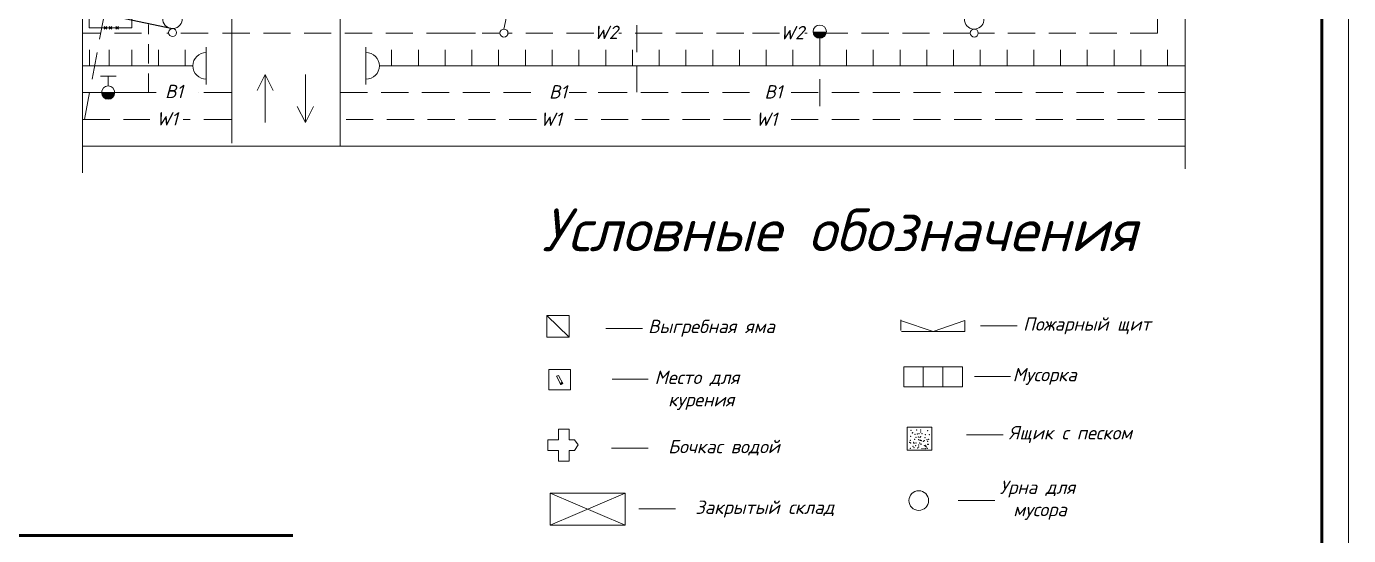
# Model space of a CAD drawing. Header units: millimetres. Extents: x 27137 to 30937, y -4667 to -569.
# Drawn here: x 29971.2 to 30218.2, y -2001.8 to -1906.6 of the extents above; entities that cross this region are included whole.
import ezdxf

# ---------------------------------------------------------------- set-up
doc = ezdxf.new("R2010")
doc.units = ezdxf.units.MM
doc.header["$LTSCALE"] = 0.4
doc.linetypes.add('штриховаяX2', pattern=[38.1, 25.4, -12.7])
doc.styles.add('Isocpeur', font='isocpeui.ttf', dxfattribs={"height": 2.5})
doc.styles.get("Standard").update_dxf_attribs({"font": 'isocpeui.ttf', "height": 2.5})

msp = doc.modelspace()

# ---------------------------------------------------------------- hatches: boundary and pattern name
at = {"linetype": 'штриховаяX2', "lineweight": 15, "ltscale": 0.5}
msp.add_hatch(color=256, dxfattribs=at).paths.add_polyline_path([(30118.1875, -1907.5837), (30119.4247, -1907.5837), (30120.6618, -1907.5837, -1)])
at = {"lineweight": 15}
msp.add_hatch(color=256, dxfattribs=at).paths.add_polyline_path([(29985.2305, -1918.9809), (29986.4676, -1918.9809), (29987.7048, -1918.9809, -1)])

# ---------------------------------------------------------------- linework, layer by layer
for p, q in [((30029.8064, -1928.8495), (30029.8064, -1823.8495)), ((30187.7384, -1849.2573), (30187.7368, -1928.9809)), ((29981.677, -1860.5533), (29981.677, -1928.9809)), ((29982.8865, -1898.8597), (29982.8865, -1906.8597)), ((29990.8865, -1906.8597), (29990.8865, -1898.8597)), ((30009.5888, -1898.4093), (30009.5888, -1928.4093)), ((29982.8865, -1906.8597), (29990.8865, -1906.8597)), ((29986.8865, -1906.8597), (29985.6565, -1906.8597)), ((29986.2362, -1906.6097), (29985.7362, -1907.1097)), ((29985.7362, -1906.6097), (29986.2362, -1907.1097)), ((29987.1365, -1906.6097), (29986.6365, -1907.1097)), ((29986.6365, -1906.6097), (29987.1365, -1907.1097)), ((29988.3643, -1906.6097), (29987.8643, -1907.1097)), ((29987.8643, -1906.6097), (29988.3643, -1907.1097)), ((29982.995, -1913.9809), (29982.995, -1910.9809)), ((29982.995, -1913.9809), (29982.995, -1910.9809)), ((29986.677, -1913.9809), (29986.677, -1910.9809)), ((29986.677, -1913.9809), (29986.677, -1910.9809)), ((29990.8548, -1913.9809), (29990.8548, -1910.9809)), ((29990.8548, -1913.9809), (29990.8548, -1910.9809)), ((29995.8548, -1913.9809), (29995.8548, -1910.9809)), ((29995.8548, -1913.9809), (29995.8548, -1910.9809)), ((29995.8548, -1913.9809), (29995.8548, -1910.9809)), ((29995.8548, -1913.9809), (29995.8548, -1910.9809)), ((30000.8548, -1913.9809), (30000.8548, -1910.9809)), ((30000.8548, -1913.9809), (30000.8548, -1910.9809)), ((30000.8548, -1913.9809), (30000.8548, -1910.9809)), ((30004.7911, -1911.4809), (30004.7911, -1910.4809)), ((30004.7911, -1911.4809), (30004.7911, -1910.4809)), ((30004.7911, -1911.4809), (30004.7911, -1916.4809)), ((30004.7911, -1911.4809), (30004.7911, -1916.4809)), ((30034.6341, -1911.4809), (30034.6341, -1910.4809)), ((30034.6341, -1911.4809), (30034.6341, -1910.4809)), ((30034.6341, -1913.9809), (30034.6341, -1911.4809)), ((30034.6341, -1911.4809), (30034.6341, -1911.4809)), ((30034.6341, -1911.4809), (30034.6341, -1916.4809)), ((30034.6341, -1913.9809), (30034.6341, -1911.4809)), ((30034.6341, -1911.4809), (30034.6341, -1911.4809)), ((30034.6341, -1911.4809), (30034.6341, -1916.4809)), ((30039.4247, -1910.9809), (30039.4247, -1913.9809)), ((30044.4247, -1913.9809), (30044.4247, -1910.9809)), ((30044.4247, -1913.9809), (30044.4247, -1910.9809)), ((30049.4247, -1913.9809), (30049.4247, -1910.9809)), ((30054.4247, -1913.9809), (30054.4247, -1910.9809)), ((30059.4247, -1913.9809), (30059.4247, -1910.9809)), ((30064.4247, -1913.9809), (30064.4247, -1910.9809)), ((30069.4247, -1913.9809), (30069.4247, -1910.9809)), ((30074.4247, -1913.9809), (30074.4247, -1910.9809)), ((30079.4247, -1913.9809), (30079.4247, -1910.9809)), ((30079.4247, -1913.9809), (30079.4247, -1910.9809)), ((30079.4247, -1913.9809), (30079.4247, -1910.9809)), ((30084.4247, -1913.9809), (30084.4247, -1910.9809)), ((30084.4247, -1913.9809), (30084.4247, -1910.9809)), ((30089.4247, -1913.9809), (30089.4247, -1910.9809)), ((30094.4247, -1913.9809), (30094.4247, -1910.9809)), ((30099.4247, -1913.9809), (30099.4247, -1910.9809)), ((30104.4247, -1913.9809), (30104.4247, -1910.9809)), ((30109.4247, -1913.9809), (30109.4247, -1910.9809)), ((30109.4247, -1913.9809), (30109.4247, -1910.9809)), ((30114.4247, -1913.9809), (30114.4247, -1910.9809)), ((30114.4247, -1913.9809), (30114.4247, -1910.9809)), ((30119.4247, -1913.9809), (30119.4247, -1910.9809)), ((30124.4247, -1913.9809), (30124.4247, -1910.9809)), ((30124.4247, -1913.9809), (30124.4247, -1910.9809)), ((30124.4247, -1913.9809), (30124.4247, -1910.9809)), ((30129.4247, -1913.9809), (30129.4247, -1910.9809)), ((30129.4247, -1913.9809), (30129.4247, -1910.9809)), ((30134.4247, -1913.9809), (30134.4247, -1910.9809)), ((30139.4247, -1913.9809), (30139.4247, -1910.9809)), ((30139.4247, -1913.9809), (30139.4247, -1910.9809)), ((30139.4247, -1913.9809), (30139.4247, -1910.9809)), ((30144.4247, -1913.9809), (30144.4247, -1910.9809)), ((30144.4247, -1913.9809), (30144.4247, -1910.9809)), ((30144.4247, -1913.9809), (30144.4247, -1910.9809)), ((30149.4247, -1913.9809), (30149.4247, -1910.9809)), ((30149.4247, -1913.9809), (30149.4247, -1910.9809)), ((30149.4247, -1913.9809), (30149.4247, -1910.9809)), ((30149.4247, -1913.9809), (30149.4247, -1910.9809)), ((30149.4247, -1913.9809), (30149.4247, -1910.9809)), ((30154.4247, -1913.9809), (30154.4247, -1910.9809)), ((30154.4247, -1913.9809), (30154.4247, -1910.9809)), ((30154.4247, -1913.9809), (30154.4247, -1910.9809)), ((30159.4247, -1913.9809), (30159.4247, -1910.9809)), ((30159.4247, -1913.9809), (30159.4247, -1910.9809)), ((30159.4247, -1913.9809), (30159.4247, -1910.9809)), ((30159.4247, -1913.9809), (30159.4247, -1910.9809)), ((30164.4247, -1913.9809), (30164.4247, -1910.9809)), ((30164.4247, -1913.9809), (30164.4247, -1910.9809)), ((30164.4247, -1913.9809), (30164.4247, -1910.9809)), ((30164.4247, -1913.9809), (30164.4247, -1910.9809)), ((30164.4247, -1913.9809), (30164.4247, -1910.9809)), ((30169.4247, -1913.9809), (30169.4247, -1910.9809)), ((30169.4247, -1913.9809), (30169.4247, -1910.9809)), ((30169.4247, -1913.9809), (30169.4247, -1910.9809)), ((30169.4247, -1913.9809), (30169.4247, -1910.9809)), ((30174.4247, -1913.9809), (30174.4247, -1910.9809)), ((30174.4247, -1913.9809), (30174.4247, -1910.9809)), ((30174.4247, -1913.9809), (30174.4247, -1910.9809)), ((30174.4247, -1913.9809), (30174.4247, -1910.9809)), ((30174.4247, -1913.9809), (30174.4247, -1910.9809)), ((30179.4247, -1913.9809), (30179.4247, -1910.9809)), ((30179.4247, -1913.9809), (30179.4247, -1910.9809)), ((30179.4247, -1913.9809), (30179.4247, -1910.9809)), ((30179.4247, -1913.9809), (30179.4247, -1910.9809)), ((30184.4247, -1913.9809), (30184.4247, -1910.9809)), ((30184.4247, -1913.9809), (30184.4247, -1910.9809)), ((30002.2911, -1913.9809), (29981.677, -1913.9809)), ((30000.8548, -1913.9809), (30002.2911, -1913.9809)), ((30004.7911, -1913.9809), (30004.7911, -1912.7535)), ((30004.7911, -1913.9809), (30004.7911, -1914.7212)), ((30187.7371, -1913.9809), (30037.1341, -1913.9809)), ((29986.4732, -1915.912), (29985.0155, -1915.912)), ((29986.4732, -1917.7431), (29986.4732, -1915.912)), ((29987.931, -1915.912), (29986.4732, -1915.912)), ((30004.7911, -1917.4809), (30004.7911, -1916.4809)), ((30004.7911, -1917.4809), (30004.7911, -1916.4809)), ((30015.8042, -1915.6009), (30014.3042, -1918.6009)), ((30015.8042, -1915.6009), (30015.8042, -1924.5928)), ((30015.8042, -1915.6009), (30015.8042, -1920.6009)), ((30015.8042, -1915.6009), (30015.8042, -1918.6009)), ((30015.8042, -1915.6009), (30017.3042, -1918.6009)), ((30023.306, -1924.5928), (30023.306, -1915.6009)), ((30034.6341, -1917.4809), (30034.6341, -1916.4809)), ((30034.6341, -1917.4809), (30034.6341, -1916.4809)), ((29981.677, -1918.9809), (29995.4247, -1918.9809)), ((29995.4247, -1918.9809), (29995.4247, -1918.9809)), ((30003.4247, -1918.9809), (30003.4247, -1918.9809)), ((30009.5888, -1918.9809), (30009.5888, -1918.9809)), ((30023.306, -1924.5928), (30021.806, -1921.5928)), ((30023.306, -1924.5928), (30024.806, -1921.5928)), ((29981.677, -1928.9809), (30187.7368, -1928.9809)), ((29981.677, -1928.9809), (30009.4247, -1928.9809)), ((29981.677, -1928.9809), (30009.4247, -1928.9809)), ((29981.677, -1928.9809), (29981.677, -1933.9809)), ((30009.4247, -1928.9809), (30039.4247, -1928.9809)), ((30009.4247, -1928.9809), (30039.4247, -1928.9809)), ((30039.4247, -1928.9809), (30009.4247, -1928.9809)), ((30039.4247, -1928.9809), (30009.4247, -1928.9809)), ((30039.4247, -1928.9809), (30024.4247, -1928.9809)), ((30039.4247, -1928.9809), (30024.4247, -1928.9809)), ((30024.4247, -1928.9809), (30031.9247, -1928.9809)), ((30187.7368, -1928.9809), (30187.7368, -1933.2421)), ((30068.4357, -1960.6301), (30072.5975, -1964.6795)), ((30134.5867, -1963.4672), (30134.5867, -1961.4761)), ((30079.4308, -1963.053), (30086.2823, -1963.053)), ((30134.6952, -1961.6751), (30140.6179, -1963.6662)), ((30134.6952, -1963.6662), (30146.5405, -1963.6662)), ((30140.6179, -1963.6662), (30146.5405, -1961.5645)), ((30146.5405, -1963.6662), (30146.5405, -1961.5645)), ((30149.4857, -1962.5941), (30156.3372, -1962.5941)), ((30070.2368, -1971.9689), (30070.6121, -1971.8439)), ((30071.0375, -1973.5441), (30070.2368, -1971.9689)), ((30070.6121, -1971.8439), (30071.4128, -1973.344)), ((30071.3223, -1973.1745), (30070.9509, -1973.3737)), ((30071.4128, -1973.344), (30071.0375, -1973.5441)), ((30071.4128, -1973.344), (30071.4128, -1973.344)), ((30080.644, -1972.5743), (30087.3644, -1972.5743)), ((30148.3664, -1972.0718), (30155.0453, -1972.0718)), ((30070.6209, -1983.9042), (30070.6209, -1981.9042)), ((30070.6209, -1981.9042), (30072.6209, -1981.9042)), ((30072.6209, -1981.9042), (30072.6209, -1983.9042)), ((30146.8311, -1982.9348), (30153.6827, -1982.9348)), ((30070.6209, -1983.9042), (30068.6209, -1983.9042)), ((30068.6209, -1983.9042), (30068.6209, -1985.9042)), ((30068.6209, -1985.9042), (30070.6209, -1985.9042)), ((30070.6209, -1985.9042), (30070.6209, -1987.9042)), ((30072.6209, -1983.9042), (30073.6209, -1983.9042)), ((30072.6209, -1987.9042), (30072.6209, -1985.9042)), ((30072.6209, -1985.9042), (30073.6209, -1985.9042)), ((30073.6209, -1983.9042), (30074.2945, -1984.8331)), ((30073.6209, -1985.9042), (30074.2945, -1984.8331)), ((30080.5129, -1985.4756), (30087.3644, -1985.4756)), ((30070.6209, -1987.9042), (30072.6209, -1987.9042)), ((30069.0808, -1993.8558), (30069.0808, -1999.8558)), ((30083.0843, -1993.8558), (30069.0808, -1999.8558)), ((30069.0808, -1993.8558), (30083.0843, -1999.8558)), ((30083.0843, -1993.8558), (30069.0808, -1993.8558)), ((30083.0843, -1999.8558), (30083.0843, -1993.8558)), ((30145.3054, -1995.2237), (30152.1569, -1995.2237)), ((30085.5965, -1996.8251), (30092.448, -1996.8251)), ((30069.0808, -1999.8558), (30083.0843, -1999.8558)), ((30071.0814, -1999.8558), (30081.0837, -1999.8558))]:
    msp.add_line(p, q, dxfattribs=at)
at = {"lineweight": 15, "ltscale": 0.5}
for p, q in [((30060.4232, -1907.0985), (30063.2197, -1893.8947)), ((30034.6341, -1913.9809), (30034.6341, -1910.7699))]:
    msp.add_line(p, q, dxfattribs=at)
at = {"linetype": 'штриховаяX2', "lineweight": 15, "ltscale": 0.5}
for p, q in [((30085.228, -1898.7425), (30085.228, -1918.9274)), ((29982.0424, -1923.9809), (29985.6565, -1904.8597)), ((29993.9803, -1906.2725), (29993.9803, -1908.0592)), ((30182.5317, -1904.9135), (30182.5316, -1907.847)), ((29992.7184, -1907.847), (29981.677, -1907.847)), ((29997.7591, -1907.847), (29997.4378, -1907.847)), ((30005.1284, -1907.847), (29999.2449, -1907.847)), ((30051.0171, -1907.847), (30006.3609, -1907.847)), ((30055.1284, -1907.847), (30051.0171, -1907.847)), ((30059.6746, -1907.847), (30056.3609, -1907.847)), ((30077.1899, -1907.847), (30061.1717, -1907.847)), ((30105.2285, -1907.847), (30081.9092, -1907.847)), ((30111.9349, -1907.847), (30106.3956, -1907.847)), ((30147.559, -1907.847), (30116.6542, -1907.847)), ((30119.4247, -1908.8209), (30119.4247, -1923.9809)), ((30182.5316, -1907.847), (30149.0561, -1907.847)), ((29993.9803, -1909.9468), (29993.9803, -1913.52)), ((29993.9803, -1915.4076), (29993.9803, -1918.9809)), ((29993.9803, -1915.4076), (29993.9803, -1918.9809)), ((30009.4247, -1918.9809), (30003.4247, -1918.9809)), ((30065.4113, -1918.9809), (30029.8064, -1918.9809)), ((30106.3192, -1918.9809), (30072.5765, -1918.9809)), ((30083.0738, -1918.9809), (30073.0738, -1918.9809)), ((30187.737, -1918.9809), (30113.4844, -1918.9809)), ((29981.677, -1923.9809), (29994.2358, -1923.9809)), ((30009.4247, -1923.9809), (30000.4469, -1923.9809)), ((30009.5888, -1923.9809), (30004.4247, -1923.9809)), ((30066.479, -1923.9809), (30029.8064, -1923.9809)), ((30106.509, -1923.9809), (30073.6442, -1923.9809)), ((30187.7369, -1923.9809), (30113.6742, -1923.9809))]:
    msp.add_line(p, q, dxfattribs=at)
at = {"ltscale": 0.5}
msp.add_line((29988.3812, -1904.8597), (29998.502, -1907.0069), dxfattribs=at)
at = {"lineweight": 53, "ltscale": 0.5}
msp.add_line((29585.7713, -2001.7984), (30020.9713, -2001.7984), dxfattribs=at)
at = {"color": 7, "lineweight": 15}
msp.add_lwpolyline([(29377.2396, -2310.9131), (30218.2396, -2310.9131), (30218.2396, -1716.9131), (29377.2396, -1716.9131)], close=True, dxfattribs=at)
at = {"lineweight": 15, "const_width": 0.6}
msp.add_lwpolyline([(29397.2396, -2305.9131), (30213.2396, -2305.9131), (30213.2396, -1721.9131), (29397.2396, -1721.9131)], close=True, dxfattribs=at)
msp.add_lwpolyline([(29397.2396, -1721.9131), (30213.2396, -1721.9131), (30213.2396, -2305.9131), (29397.2396, -2305.9131)], dxfattribs=at)
at = {"lineweight": 15}
for points in [[(30068.4357, -1960.6301), (30072.5975, -1960.6301), (30072.5975, -1964.6795), (30068.4357, -1964.6795)], [(30068.8052, -1970.7757), (30072.8563, -1970.7757), (30072.8563, -1974.52), (30068.8052, -1974.52)], [(30135.1116, -1970.2707), (30138.7779, -1970.2707), (30138.7779, -1973.9601), (30135.1116, -1973.9601)], [(30138.7779, -1970.2707), (30142.4442, -1970.2707), (30142.4442, -1973.9601), (30138.7779, -1973.9601)], [(30142.4442, -1970.2707), (30146.1105, -1970.2707), (30146.1105, -1973.9601), (30142.4442, -1973.9601)], [(30135.7405, -1981.5447), (30140.401, -1981.5447), (30140.401, -1985.8616), (30135.7405, -1985.8616)]]:
    msp.add_lwpolyline(points, close=True, dxfattribs=at)
for centre, radius in [((29998.502, -1907.7555), 0.7486), ((30060.4232, -1907.847), 0.7486), ((30148.3076, -1907.847), 0.7486), ((29986.4676, -1918.9809), 1.2372), ((30137.9262, -1995.2477), 1.8346)]:
    msp.add_circle(centre, radius, dxfattribs=at)
at = {"lineweight": 15, "ltscale": 0.5}
msp.add_circle((30119.4247, -1907.5837), 1.2372, dxfattribs=at)
for centre in [(29998.4738, -1905.1804), (30148.2912, -1905.2716)]:
    msp.add_arc(centre, 1.8271, 135.74633, 35.748105, dxfattribs=at)
at = {"lineweight": 15}
for centre, start, end in [((30004.7911, -1913.9809), 90, 270), ((30034.6341, -1913.9809), 270, 90)]:
    msp.add_arc(centre, 2.5, start, end, dxfattribs=at)
for p in [(30070.9509, -1973.3737), (30070.9709, -1973.3866), (30070.9715, -1973.3939), (30070.9818, -1973.3776), (30070.9849, -1973.4103), (30070.9927, -1973.398), (30070.9927, -1973.4144), (30070.994, -1973.4333), (30070.9946, -1973.4151), (30070.9964, -1973.3697), (30070.9964, -1973.4254), (30070.9982, -1973.3768), (30071.0037, -1973.4478), (30071.0146, -1973.3623), (30071.0147, -1973.3943), (30071.0158, -1973.4502), (30071.017, -1973.4708), (30071.0196, -1973.409), (30071.0261, -1973.4829), (30071.027, -1973.4384), (30071.0273, -1973.3745), (30071.0333, -1973.3957), (30071.0352, -1973.343), (30071.0364, -1973.5041), (30071.0375, -1973.5441), (30071.0375, -1973.5441), (30071.0376, -1973.3636), (30071.0406, -1973.5096), (30071.0406, -1973.5223), (30071.0442, -1973.458), (30071.0461, -1973.426), (30071.0461, -1973.5174), (30071.0466, -1973.458), (30071.0491, -1973.4409), (30071.0503, -1973.3606), (30071.0503, -1973.518), (30071.0515, -1973.4066), (30071.0546, -1973.4968), (30071.0564, -1973.3903), (30071.0588, -1973.4266), (30071.0594, -1973.3472), (30071.0613, -1973.4066), (30071.0636, -1973.3788), (30071.0697, -1973.3969), (30071.0703, -1973.4442), (30071.0709, -1973.4823), (30071.0715, -1973.449), (30071.0733, -1973.3679), (30071.0733, -1973.5077), (30071.0736, -1973.458), (30071.0782, -1973.3424), (30071.0788, -1973.3703), (30071.08, -1973.3745), (30071.081, -1973.4776), (30071.0824, -1973.3315), (30071.0849, -1973.4932), (30071.0855, -1973.3994), (30071.0861, -1973.3963), (30071.0908, -1973.4482), (30071.0915, -1973.3794), (30071.0927, -1973.3854), (30071.0946, -1973.4242), (30071.0957, -1973.4482), (30071.0957, -1973.4727), (30071.0964, -1973.3103), (30071.097, -1973.492), (30071.0982, -1973.4187), (30071.0994, -1973.3818), (30071.1, -1973.4539), (30071.1085, -1973.3418), (30071.1121, -1973.3296), (30071.1128, -1973.4115), (30071.1128, -1973.436), (30071.1133, -1973.4732), (30071.1139, -1973.4442), (30071.1178, -1973.3821), (30071.12, -1973.4472), (30071.1218, -1973.3533), (30071.1236, -1973.3588), (30071.1255, -1973.3951), (30071.1261, -1973.3606), (30071.1267, -1973.3236), (30071.1285, -1973.4769), (30071.1315, -1973.4696), (30071.1339, -1973.3376), (30071.1366, -1973.2741), (30071.1366, -1973.2741), (30071.1376, -1973.3043), (30071.1388, -1973.4684), (30071.1406, -1973.2898), (30071.1412, -1973.3624), (30071.1424, -1973.3842), (30071.1461, -1973.4036), (30071.1467, -1973.4115), (30071.1491, -1973.3315), (30071.1497, -1973.4139), (30071.1497, -1973.469), (30071.1503, -1973.4526), (30071.1533, -1973.3364), (30071.1539, -1973.3024), (30071.1545, -1973.387), (30071.1545, -1973.4384), (30071.1552, -1973.3618), (30071.1619, -1973.333), (30071.1691, -1973.2897), (30071.1733, -1973.3533), (30071.1739, -1973.4399), (30071.1766, -1973.4262), (30071.1776, -1973.3751), (30071.1806, -1973.2807), (30071.1836, -1973.2843), (30071.1855, -1973.2698), (30071.1861, -1973.3703), (30071.1861, -1973.4448), (30071.1864, -1973.3428), (30071.1897, -1973.3848), (30071.1909, -1973.2945), (30071.1933, -1973.3394), (30071.1964, -1973.3049), (30071.1964, -1973.4078), (30071.197, -1973.3885), (30071.1988, -1973.3521), (30071.1994, -1973.3394), (30071.2, -1973.294), (30071.2012, -1973.3412), (30071.2042, -1973.3243), (30071.2079, -1973.2649), (30071.2079, -1973.3824), (30071.2097, -1973.3515), (30071.2097, -1973.3697), (30071.2103, -1973.2843), (30071.2115, -1973.3394), (30071.2115, -1973.4121), (30071.2121, -1973.4381), (30071.2188, -1973.2655), (30071.22, -1973.2407), (30071.2212, -1973.2589), (30071.2218, -1973.3122), (30071.2218, -1973.4097), (30071.2224, -1973.2462), (30071.2236, -1973.4224), (30071.2252, -1973.4441), (30071.2255, -1973.4097), (30071.2257, -1973.3698), (30071.2261, -1973.3109), (30071.2267, -1973.4006), (30071.2327, -1973.2801), (30071.2351, -1973.2607), (30071.2351, -1973.3406), (30071.2355, -1973.2791), (30071.2358, -1973.3854), (30071.2376, -1973.36), (30071.2379, -1973.3453), (30071.2406, -1973.3933), (30071.243, -1973.3903), (30071.2473, -1973.3194), (30071.2485, -1973.251), (30071.2502, -1973.2987), (30071.2502, -1973.3061), (30071.2527, -1973.3975), (30071.2533, -1973.2456), (30071.2552, -1973.2613), (30071.2552, -1973.2976), (30071.2582, -1973.2316), (30071.2588, -1973.3097), (30071.2588, -1973.3249), (30071.2624, -1973.2401), (30071.2642, -1973.2189), (30071.2649, -1973.3674), (30071.2661, -1973.4042), (30071.2685, -1973.3291), (30071.2697, -1973.3364), (30071.2715, -1973.2982), (30071.2788, -1973.2425), (30071.2806, -1973.2256), (30071.2806, -1973.3552), (30071.2818, -1973.2746), (30071.2824, -1973.3691), (30071.283, -1973.3043), (30071.2845, -1973.235), (30071.2861, -1973.2837), (30071.2861, -1973.3824), (30071.287, -1973.2497), (30071.287, -1973.2718), (30071.2879, -1973.377), (30071.2891, -1973.3497), (30071.2909, -1973.2141), (30071.2994, -1973.2044), (30071.3018, -1973.2007), (30071.3042, -1973.2816), (30071.3042, -1973.3388), (30071.3067, -1973.3), (30071.3091, -1973.211), (30071.3109, -1973.2201), (30071.3115, -1973.3232), (30071.317, -1973.248), (30071.3206, -1973.3782), (30071.3236, -1973.2207), (30071.3238, -1973.3379), (30071.3273, -1973.2783), (30071.3291, -1973.3037), (30071.3297, -1973.2244), (30071.3303, -1973.3558), (30071.3345, -1973.2462), (30071.3436, -1973.2752), (30071.357, -1973.3436), (30071.357, -1973.357), (30071.3588, -1973.3315), (30071.3654, -1973.3043), (30071.3739, -1973.3388), (30071.4128, -1973.344), (30136.3989, -1983.2553), (30136.4483, -1982.1432), (30136.7451, -1982.6375), (30136.7698, -1982.5881), (30137.2398, -1982.8846), (30137.4129, -1983.4283), (30137.5613, -1982.0444), (30137.6602, -1982.8105), (30137.8334, -1983.3542), (30137.957, -1982.7363), (30138.1796, -1983.4036), (30138.2785, -1982.4398), (30138.2785, -1983.28), (30138.3033, -1982.0691), (30138.5506, -1982.7363), (30139.07, -1983.4777), (30139.1442, -1982.9588), (30139.5647, -1982.1926), (30139.8862, -1982.934), (30136.2505, -1984.3921), (30136.3247, -1983.9967), (30136.3247, -1985.5042), (30136.4236, -1984.4663), (30136.844, -1985.1088), (30136.9924, -1984.3674), (30137.0172, -1984.5651), (30137.0172, -1985.3807), (30137.1408, -1983.8237), (30137.3634, -1984.9852), (30137.4129, -1984.4663), (30137.7344, -1985.4301), (30137.8828, -1983.8484), (30137.9076, -1985.2324), (30137.9323, -1984.837), (30138.0807, -1984.5157), (30138.1796, -1983.972), (30138.2785, -1984.0214), (30138.3527, -1984.7381), (30138.3775, -1984.6887), (30138.4269, -1984.0461), (30138.5506, -1985.5289), (30138.7732, -1984.1697), (30138.8969, -1985.5536), (30138.9958, -1984.0709), (30138.9958, -1984.9852), (30139.1937, -1985.0841), (30139.2184, -1985.5289), (30139.2431, -1984.9358), (30139.3421, -1985.2077), (30139.4657, -1983.8484), (30139.5399, -1985.4795), (30139.5894, -1984.1944), (30139.6141, -1984.7381), (30139.7378, -1984.7134), (30139.7872, -1983.8237)]:
    msp.add_point(p, dxfattribs=at)

# ---------------------------------------------------------------- texts
at = {"linetype": 'штриховаяX2', "lineweight": 15, "char_height": 2.5, "attachment_point": 3, "style": 'Isocpeur'}
for s, width, insert in [('W2', 3.719358, (30081.7016, -1906.4695)), ('W2', 3.719358, (30116.505, -1906.5279)), ('В1', 5.498522, (30000.4446, -1917.515)), ('В1', 5.498522, (30072.193, -1917.5885)), ('В1', 5.498522, (30112.4413, -1917.5884)), ('W1', 5.498522, (29999.4718, -1922.6303)), ('W1', 5.498522, (30071.2202, -1922.7038)), ('W1', 5.498522, (30111.4685, -1922.7037))]:
    msp.add_mtext_dynamic_manual_height_columns(s, width=width, gutter_width=12.5, heights=[0], dxfattribs=dict(at, insert=insert))
at = {"lineweight": 15, "insert": (30067.4689, -1940.6473), "char_height": 8, "width": 190.853413, "attachment_point": 1}
msp.add_mtext('Условные обозначения', dxfattribs=at)
at = {"lineweight": 15, "char_height": 2.5, "attachment_point": 1, "style": 'Isocpeur'}
for s, width, insert in [('\\pi-2.5235;Выгребная яма', 29.081212, (30089.8866, -1961.4457)), ('\\pi-2.5235;Пожарный щит', 28.739258, (30159.9415, -1960.9869)), ('\\pi-2.5235;Место для курения', 20.043497, (30091.0999, -1970.9671)), ('\\pi-2.5235;Мусорка', 20.043497, (30158.0061, -1970.4499)), ('\\pi-2.5235;Ящик с песком', 20.043497, (30157.2869, -1981.3275)), ('Бочкас водой', 25.891508, (30091.0922, -1983.9068)), ('\\pi-2.5235;Урна для мусора', 20.043497, (30155.5893, -1991.51)), ('Закрытый склад', 25.891508, (30096.1758, -1995.2563))]:
    msp.add_mtext_dynamic_manual_height_columns(s, width=width, gutter_width=15, heights=[0], dxfattribs=dict(at, insert=insert))

doc.saveas('drawing.dxf')
